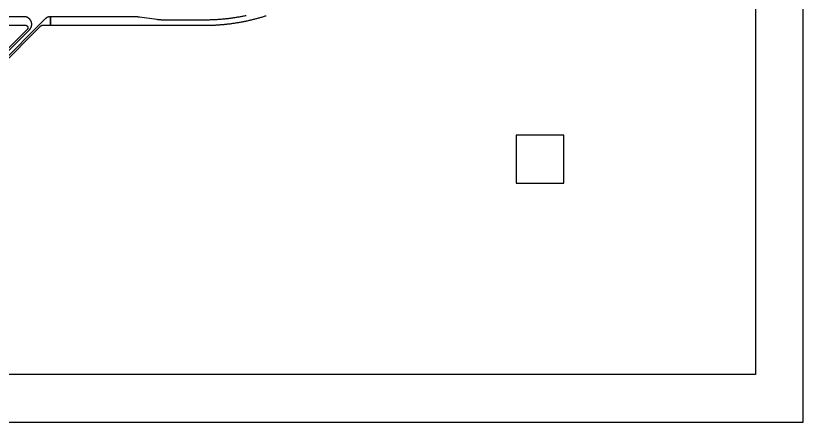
# Model space of a CAD drawing. Extents: x -3500 to 3500, y -3500 to 3500.
# Drawn here: x 1855 to 3500, y -3500 to -2650 of the extents above; entities that cross this region are included whole.
import ezdxf

# ---------------------------------------------------------------- set-up
doc = ezdxf.new("R2010")
doc.units = 0

# ---------------------------------------------------------------- blocks, each defined once
blk = doc.blocks.new('DXF_TOP_Kantele_S7W4')
at = {"layer": 'Feedline'}
for points in [[(2335.988, -2649.91), (2334.222, -2650.286), (2332.455, -2650.653), (2330.687, -2651.013), (2328.917, -2651.365), (2327.136, -2651.711), (2325.371, -2652.046), (2323.597, -2652.375), (2321.821, -2652.695), (2320.044, -2653.008), (2318.264, -2653.313), (2316.484, -2653.611), (2314.703, -2653.9), (2312.92, -2654.182), (2311.135, -2654.455), (2309.35, -2654.721), (2307.564, -2654.98), (2305.777, -2655.23), (2303.989, -2655.472), (2302.198, -2655.706), (2300.408, -2655.933), (2298.593, -2656.153), (2296.824, -2656.362), (2295.031, -2656.564), (2293.236, -2656.759), (2291.441, -2656.946), (2289.645, -2657.125), (2287.848, -2657.295), (2286.05, -2657.458), (2284.252, -2657.614), (2282.454, -2657.761), (2280.654, -2657.9), (2278.854, -2658.031), (2277.053, -2658.155), (2275.252, -2658.27), (2273.451, -2658.377), (2271.649, -2658.477), (2269.845, -2658.568), (2268.043, -2658.652), (2266.24, -2658.728), (2264.436, -2658.795), (2262.633, -2658.855), (2260.828, -2658.907), (2259.024, -2658.95), (2257.219, -2658.986), (2255.415, -2659.014), (2253.609, -2659.034), (2251.805, -2659.046), (2250, -2659.05), (2163.743, -2659.05), (2162.873, -2659.046), (2162.003, -2659.035), (2161.134, -2659.016), (2160.264, -2658.99), (2159.395, -2658.956), (2158.526, -2658.914), (2157.658, -2658.865), (2156.791, -2658.808), (2155.923, -2658.744), (2155.056, -2658.672), (2154.189, -2658.593), (2153.324, -2658.506), (2152.459, -2658.412), (2151.596, -2658.31), (2150.733, -2658.201), (2149.871, -2658.084), (2113.668, -2653.016), (2112.807, -2652.899), (2111.946, -2652.79), (2111.082, -2652.688), (2110.219, -2652.594), (2109.354, -2652.507), (2108.489, -2652.428), (2107.623, -2652.356), (2106.757, -2652.292), (2105.889, -2652.235), (2105.021, -2652.186), (2104.154, -2652.144), (2103.285, -2652.11), (2102.417, -2652.084), (2101.548, -2652.065), (2100.68, -2652.054), (2099.811, -2652.05), (1927.577, -2652.05), (1927.577, -2669.95), (2250, -2669.95), (2251.805, -2669.946), (2251.833, -2669.946), (2253.665, -2669.934), (2255.498, -2669.914), (2257.33, -2669.886), (2259.162, -2669.85), (2260.994, -2669.806), (2262.826, -2669.754), (2264.658, -2669.694), (2266.489, -2669.626), (2268.32, -2669.55), (2270.151, -2669.466), (2271.981, -2669.374), (2273.811, -2669.275), (2275.64, -2669.167), (2277.469, -2669.051), (2279.298, -2668.927), (2281.126, -2668.795), (2282.953, -2668.655), (2284.779, -2668.508), (2286.605, -2668.352), (2288.431, -2668.188), (2290.255, -2668.016), (2292.079, -2667.837), (2293.902, -2667.649), (2295.724, -2667.454), (2297.545, -2667.25), (2299.366, -2667.039), (2301.185, -2666.819), (2303.004, -2666.592), (2304.821, -2666.357), (2306.637, -2666.114), (2308.453, -2665.862), (2310.267, -2665.603), (2312.08, -2665.336), (2313.892, -2665.061), (2315.702, -2664.778), (2317.518, -2664.486), (2319.32, -2664.189), (2321.127, -2663.883), (2322.932, -2663.568), (2324.736, -2663.246), (2326.539, -2662.916), (2328.34, -2662.578), (2330.14, -2662.232), (2331.938, -2661.879), (2333.735, -2661.517), (2335.53, -2661.148), (2337.323, -2660.771), (2339.115, -2660.386), (2340.922, -2659.989), (2342.693, -2659.593), (2344.479, -2659.184), (2346.264, -2658.768), (2348.084, -2658.335), (2349.828, -2657.912), (2351.607, -2657.472), (2353.384, -2657.025), (2355.16, -2656.57), (2356.933, -2656.107), (2358.704, -2655.637), (2360.498, -2655.152), (2362.248, -2654.671), (2364.005, -2654.179), (2365.768, -2653.678), (2367.528, -2653.169), (2369.286, -2652.652), (2371.042, -2652.128), (2372.796, -2651.596), (2374.547, -2651.056), (2376.327, -2650.499), (2378.043, -2649.953)], [(1557.124, -2669.95), (1875.322, -2669.95), (1875.524, -2669.954), (1875.725, -2669.966), (1875.926, -2669.986), (1876.126, -2670.015), (1876.324, -2670.05), (1876.521, -2670.094), (1876.716, -2670.146), (1876.909, -2670.206), (1877.099, -2670.272), (1877.286, -2670.347), (1877.47, -2670.43), (1877.651, -2670.519), (1877.828, -2670.616), (1878.001, -2670.719), (1878.17, -2670.83), (1878.334, -2670.946), (1878.493, -2671.07), (1878.648, -2671.199), (1878.796, -2671.336), (1878.941, -2671.477), (1879.078, -2671.625), (1879.21, -2671.777), (1879.336, -2671.935), (1879.455, -2672.097), (1879.567, -2672.265), (1879.673, -2672.437), (1879.772, -2672.612), (1879.864, -2672.791), (1879.949, -2672.975), (1880.026, -2673.162), (1880.095, -2673.351), (1880.157, -2673.543), (1880.211, -2673.736), (1880.258, -2673.932), (1880.297, -2674.13), (1880.328, -2674.329), (1880.351, -2674.53), (1880.365, -2674.731), (1880.372, -2674.932), (1880.371, -2675.134), (1880.361, -2675.336), (1880.344, -2675.536), (1880.318, -2675.737), (1880.285, -2675.935), (1880.244, -2676.133), (1880.194, -2676.329), (1880.138, -2676.522), (1880.073, -2676.713), (1880, -2676.902), (1879.922, -2677.087), (1879.834, -2677.269), (1879.74, -2677.447), (1879.639, -2677.621), (1879.531, -2677.792), (1879.414, -2677.959), (1879.294, -2678.119), (1879.167, -2678.274), (1879.033, -2678.426), (1878.894, -2678.571), (1809.53, -2747.934)], [(1820.066, -2758.47), (1907.107, -2671.428), (1907.25, -2671.291), (1907.397, -2671.16), (1907.551, -2671.034), (1907.71, -2670.914), (1907.872, -2670.801), (1908.039, -2670.694), (1908.211, -2670.594), (1908.385, -2670.501), (1908.563, -2670.414), (1908.745, -2670.335), (1908.93, -2670.262), (1909.118, -2670.197), (1909.306, -2670.14), (1909.498, -2670.089), (1909.692, -2670.047), (1909.887, -2670.013), (1910.084, -2669.985), (1910.281, -2669.965), (1910.481, -2669.954), (1910.678, -2669.95), (1927.577, -2669.95), (1927.577, -2652.05), (1927.229, -2652.054), (1926.881, -2652.065), (1926.534, -2652.084), (1926.187, -2652.111), (1925.84, -2652.145), (1925.496, -2652.187), (1925.151, -2652.235), (1924.808, -2652.292), (1924.466, -2652.356), (1924.125, -2652.428), (1923.786, -2652.508), (1923.449, -2652.593), (1923.114, -2652.687), (1922.781, -2652.789), (1922.45, -2652.896), (1922.122, -2653.012), (1921.796, -2653.135), (1921.473, -2653.264), (1921.153, -2653.401), (1920.836, -2653.544), (1920.523, -2653.695), (1920.212, -2653.852), (1919.905, -2654.016), (1919.602, -2654.187), (1919.303, -2654.364), (1919.007, -2654.548), (1918.716, -2654.738), (1918.429, -2654.935), (1918.146, -2655.137), (1917.867, -2655.346), (1917.593, -2655.561), (1917.325, -2655.781), (1917.061, -2656.009), (1916.802, -2656.241), (1916.548, -2656.478), (1916.298, -2656.722), (1817.944, -2755.076)], [(1812.924, -2750.056), (1883.701, -2679.279), (1883.949, -2679.024), (1884.191, -2678.766), (1884.427, -2678.502), (1884.658, -2678.232), (1884.883, -2677.958), (1885.101, -2677.679), (1885.313, -2677.395), (1885.518, -2677.105), (1885.717, -2676.812), (1885.91, -2676.514), (1886.096, -2676.212), (1886.276, -2675.906), (1886.447, -2675.597), (1886.613, -2675.283), (1886.771, -2674.966), (1886.923, -2674.645), (1887.067, -2674.321), (1887.204, -2673.994), (1887.333, -2673.664), (1887.455, -2673.331), (1887.571, -2672.996), (1887.677, -2672.658), (1887.777, -2672.318), (1887.87, -2671.975), (1887.954, -2671.632), (1888.031, -2671.286), (1888.1, -2670.938), (1888.162, -2670.589), (1888.215, -2670.238), (1888.261, -2669.886), (1888.299, -2669.534), (1888.329, -2669.18), (1888.351, -2668.826), (1888.366, -2668.473), (1888.372, -2668.119), (1888.371, -2667.764), (1888.362, -2667.409), (1888.345, -2667.055), (1888.32, -2666.701), (1888.287, -2666.348), (1888.246, -2665.996), (1888.198, -2665.645), (1888.142, -2665.295), (1888.078, -2664.947), (1888.006, -2664.599), (1887.926, -2664.254), (1887.84, -2663.91), (1887.745, -2663.568), (1887.642, -2663.229), (1887.533, -2662.892), (1887.415, -2662.557), (1887.29, -2662.225), (1887.159, -2661.896), (1887.019, -2661.57), (1886.873, -2661.247), (1886.719, -2660.928), (1886.559, -2660.612), (1886.391, -2660.299), (1886.216, -2659.991), (1886.034, -2659.686), (1885.847, -2659.386), (1885.652, -2659.09), (1885.45, -2658.798), (1885.243, -2658.511), (1885.028, -2658.228), (1884.808, -2657.951), (1884.582, -2657.677), (1884.35, -2657.409), (1884.111, -2657.147), (1883.867, -2656.89), (1883.617, -2656.639), (1883.362, -2656.392), (1883.102, -2656.152), (1882.835, -2655.918), (1882.564, -2655.69), (1882.288, -2655.467), (1882.007, -2655.251), (1881.722, -2655.041), (1881.431, -2654.837), (1881.137, -2654.641), (1880.838, -2654.45), (1880.534, -2654.266), (1880.224, -2654.088), (1879.916, -2653.919), (1879.596, -2653.754), (1879.274, -2653.596), (1878.961, -2653.452), (1878.636, -2653.31), (1878.304, -2653.174), (1877.974, -2653.047), (1877.643, -2652.928), (1877.307, -2652.817), (1876.968, -2652.711), (1876.627, -2652.614), (1876.284, -2652.525), (1875.939, -2652.443), (1875.592, -2652.368), (1875.244, -2652.301), (1874.894, -2652.242), (1874.543, -2652.192), (1874.191, -2652.149), (1873.84, -2652.113), (1873.486, -2652.086), (1873.132, -2652.066), (1872.777, -2652.054), (1872.423, -2652.05), (1574.024, -2652.05)]]:
    blk.add_lwpolyline(points, dxfattribs=at)
blk.add_lwpolyline([(2900.05, -2999.95), (2999.95, -2999.95), (2999.95, -2900.05), (2900.05, -2900.05)], close=True, dxfattribs=at)
blk = doc.blocks.new('DXF_TOP_Kantele_S7W41')
at = {"layer": 'Nb_GroundP'}
blk.add_lwpolyline([(0, -3500), (3500, -3500), (3500, 0), (3400, 0), (3400, -3400), (0, -3400)], close=True, dxfattribs=at)
blk = doc.blocks.new('BEAMER_TopCell')
for name in ['DXF_TOP_Kantele_S7W41', 'DXF_TOP_Kantele_S7W4']:
    blk.add_blockref(name, (0, 0))

msp = doc.modelspace()

# ---------------------------------------------------------------- block references
msp.add_blockref('BEAMER_TopCell', (0, 0))

doc.saveas('drawing.dxf')
